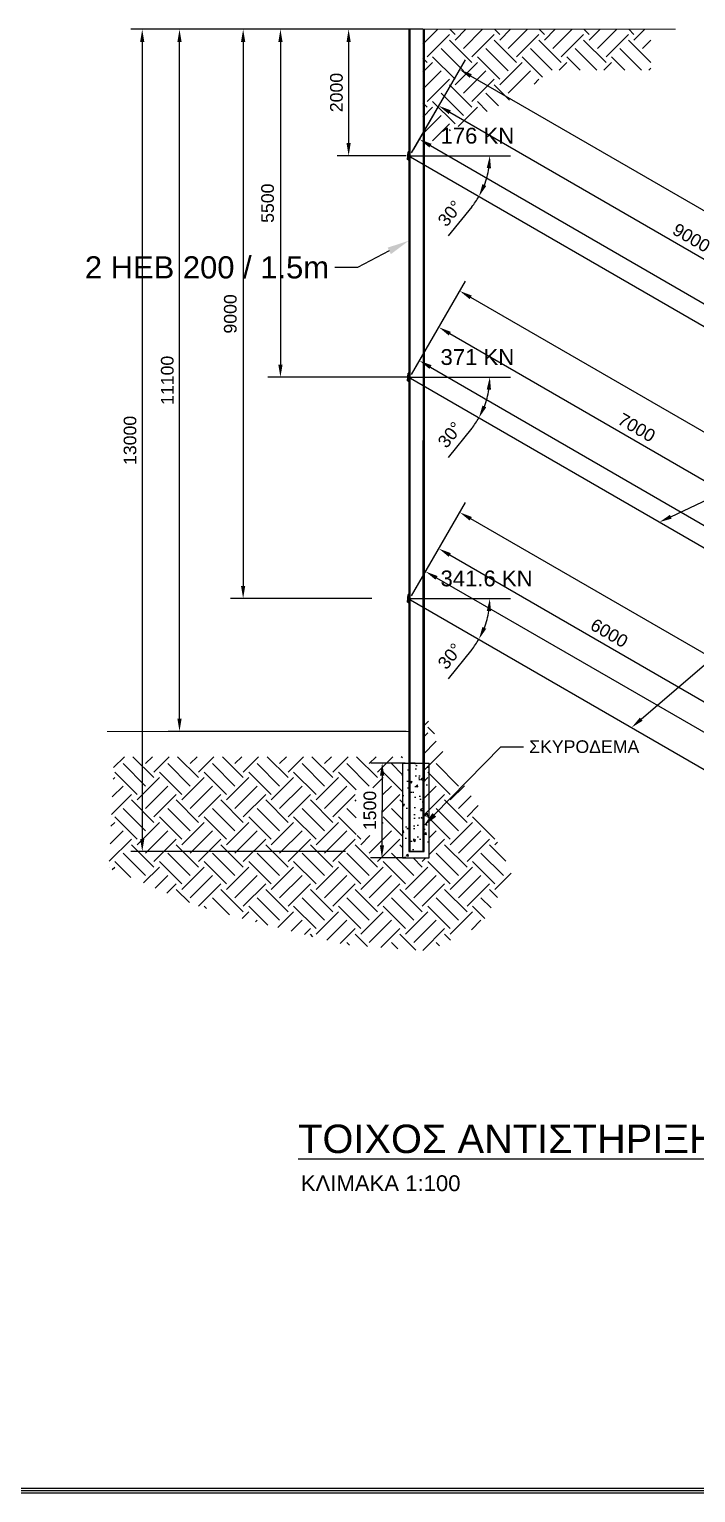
# Model space of a CAD drawing. Header units: inches. Extents: x 3 to 172, y -62 to 57.
# Drawn here: x 128.89 to 139.43, y 2.26 to 25.39 of the extents above; entities that cross this region are included whole.
import ezdxf
from ezdxf import colors
from ezdxf.entities.mleader import LeaderData, LeaderLine
from ezdxf.math import Vec2, Vec3

# ---------------------------------------------------------------- set-up
doc = ezdxf.new("R2010")
doc.units = ezdxf.units.IN
doc.header["$MEASUREMENT"] = 0
for name, color, linetype in [('3', 1, 'Continuous'), ('BEAMS', 3, 'Continuous'), ('BORDER-1', 5, 'Continuous'), ('DETAILS', 3, 'Continuous'), ('L2 COLUMN Wall', 7, 'Continuous'), ('REINFORCEMENT', 6, 'Continuous'), ('STATIC', 3, 'Continuous'), ('STATICA', 3, 'Continuous'), ('TEXT', 3, 'Continuous')]:
    doc.layers.add(name, color=color, linetype=linetype)
doc.styles.add('arial greek', font='arial.ttf')
doc.styles.add('STYLE1', font='arial.ttf')
doc.styles.add('STYLE2', font='arial.ttf')
doc.dimstyles.new('1-100', dxfattribs={"dimtxt": 0.2, "dimasz": 0.2, "dimexe": 0.2, "dimexo": 0, "dimgap": 0.1, "dimtad": 1, "dimdec": 0, "dimlfac": 1000, "dimzin": 1, "dimdsep": 46, "dimtxsty": 'arial greek', "dimcen": 0.02, "dimclrd": 1, "dimclre": 1, "dimclrt": 3, "dimadec": 3, "dimazin": 0, "dimtfac": 0.1, "dimtdec": 0, "dimtmove": 0, "dimatfit": 2, "dimfxl": 1, "dimtolj": 1, "dimtzin": 0, "dimarcsym": 0})
doc.dimstyles.new('style 1', dxfattribs={"dimtxt": 0.2, "dimasz": 0.2, "dimexe": 0.18, "dimexo": 0.0625, "dimgap": 0.09, "dimtad": 1, "dimdec": 0, "dimlfac": 1000, "dimzin": 0, "dimdsep": 46, "dimtxsty": 'STYLE2', "dimcen": 0.09, "dimclrd": 1, "dimclre": 1, "dimclrt": 3, "dimadec": 3, "dimazin": 0, "dimtfac": 1, "dimtdec": 0, "dimtofl": 0, "dimtmove": 0, "dimatfit": 3, "dimfxl": 1, "dimtolj": 1, "dimtzin": 0, "dimarcsym": 0})

# ---------------------------------------------------------------- blocks, each defined once
blk = doc.blocks.new('*D121')
at = {"layer": 'DefPoints', "color": 0, "linetype": 'Continuous', "ltscale": 4, "transparency": 16777216}
for p in [(134.898, 13.793), (134.468, 12.294), (134.894, 12.293)]:
    blk.add_point(p, dxfattribs=at)
at = {"layer": 'DETAILS', "color": 1, "linetype": 'Continuous', "lineweight": -2, "ltscale": 4, "transparency": 16777216}
for p, q in [((134.835, 13.793), (134.292, 13.794)), ((134.472, 13.594), (134.469, 12.494)), ((134.832, 12.293), (134.288, 12.294))]:
    blk.add_line(p, q, dxfattribs=at)
at = {"layer": 'DETAILS', "color": 1, "linetype": 'Continuous', "ltscale": 4, "transparency": 16777216}
for points in [[(134.438, 13.594), (134.505, 13.594), (134.472, 13.794)], [(134.436, 12.494), (134.502, 12.494), (134.468, 12.294)]]:
    blk.add_solid(points, dxfattribs=at)
at = {"layer": 'DETAILS', "color": 3, "linetype": 'Continuous', "lineweight": 15, "ltscale": 4, "transparency": 16777216, "insert": (134.278, 13.044), "char_height": 0.2, "attachment_point": 5, "rotation": 89.8663, "style": 'STYLE2'}
blk.add_mtext('\\A1;1500', dxfattribs=at)
blk = doc.blocks.new('*D122')
at = {"layer": 'DefPoints', "color": 0, "linetype": 'Continuous', "ltscale": 4, "transparency": 16777216}
for p in [(134.906, 23.384), (143.159, 19.678), (142.697, 18.879)]:
    blk.add_point(p, dxfattribs=at)
at = {"layer": 'DETAILS', "color": 1, "linetype": 'Continuous', "lineweight": -2, "ltscale": 4, "transparency": 16777216}
for p, q in [((134.937, 23.438), (135.458, 24.339)), ((135.541, 24.083), (142.986, 19.778)), ((142.729, 18.933), (143.249, 19.834))]:
    blk.add_line(p, q, dxfattribs=at)
at = {"layer": 'DETAILS', "color": 1, "linetype": 'Continuous', "ltscale": 4, "transparency": 16777216}
for points in [[(135.557, 24.112), (135.524, 24.054), (135.368, 24.183)], [(143.003, 19.807), (142.969, 19.749), (143.159, 19.678)]]:
    blk.add_solid(points, dxfattribs=at)
at = {"layer": 'DETAILS', "color": 3, "linetype": 'Continuous', "lineweight": 15, "ltscale": 4, "transparency": 16777216, "insert": (139.36, 22.097), "char_height": 0.2, "attachment_point": 5, "rotation": 329.9648, "style": 'STYLE2'}
blk.add_mtext('\\A1;9000', dxfattribs=at)
blk = doc.blocks.new('*D124')
at = {"layer": 'DefPoints', "color": 0, "linetype": 'Continuous', "ltscale": 4, "transparency": 16777216}
for p in [(135.699, 24.756), (134.942, 23.446), (151.39, 13.935)]:
    blk.add_point(p, dxfattribs=at)
at = {"layer": 'DETAILS', "color": 1, "linetype": 'Continuous', "lineweight": -2, "ltscale": 4, "transparency": 16777216}
for p, q in [((134.973, 23.5), (135.789, 24.911)), ((151.974, 15.345), (135.872, 24.655)), ((151.421, 13.989), (152.237, 15.4))]:
    blk.add_line(p, q, dxfattribs=at)
at = {"layer": 'DETAILS', "color": 1, "linetype": 'Continuous', "ltscale": 4, "transparency": 16777216}
for points in [[(135.889, 24.684), (135.855, 24.627), (135.699, 24.756)], [(151.991, 15.373), (151.957, 15.316), (152.147, 15.245)]]:
    blk.add_solid(points, dxfattribs=at)
at = {"layer": 'DETAILS', "color": 3, "linetype": 'Continuous', "lineweight": 15, "ltscale": 4, "transparency": 16777216, "insert": (142.288, 21.168), "char_height": 0.2, "attachment_point": 5, "rotation": 329.9614, "style": 'STYLE2'}
blk.add_mtext('\\A1;19000', dxfattribs=at)
blk = doc.blocks.new('*D149')
at = {"layer": 'DefPoints', "color": 0, "transparency": 16777216}
for p in [(134.727, 23.396), (134.884, 23.397), (136.26, 23.396), (136.154, 23.172), (151.354, 13.873)]:
    blk.add_point(p, dxfattribs=at)
at = {"layer": 'STATICA', "color": 1, "lineweight": -2, "transparency": 16777216}
blk.add_line((135.888, 22.586), (135.515, 22.126), dxfattribs=at)
for start, end in [(338.8595, 351.102), (321.0635, 329.9615)]:
    blk.add_arc((134.885, 23.396), 1.289, start, end, dxfattribs=at)
at = {"layer": 'STATICA', "color": 1, "transparency": 16777216}
for points in [[(136.125, 23.2), (136.192, 23.194), (136.174, 23.396)], [(136.117, 22.917), (136.057, 22.946), (136.001, 22.751)]]:
    blk.add_solid(points, dxfattribs=at)
at = {"layer": 'STATICA', "color": 3, "transparency": 16777216, "insert": (135.544, 22.483), "char_height": 0.2, "attachment_point": 5, "rotation": 51.0635, "style": 'arial greek'}
blk.add_mtext('\\A1;30%%D', dxfattribs=at)
blk = doc.blocks.new('*D125')
at = {"layer": 'DefPoints', "color": 0, "linetype": 'Continuous', "ltscale": 4, "transparency": 16777216}
for p in [(134.906, 23.384), (147.18, 16.644), (147.024, 16.374)]:
    blk.add_point(p, dxfattribs=at)
at = {"layer": 'DETAILS', "color": 1, "linetype": 'Continuous', "lineweight": -2, "ltscale": 4, "transparency": 16777216}
for p, q in [((134.937, 23.438), (135.152, 23.81)), ((135.235, 23.554), (147.007, 16.744)), ((147.055, 16.428), (147.27, 16.799))]:
    blk.add_line(p, q, dxfattribs=at)
at = {"layer": 'DETAILS', "color": 1, "linetype": 'Continuous', "ltscale": 4, "transparency": 16777216}
for points in [[(135.252, 23.583), (135.218, 23.525), (135.062, 23.654)], [(147.024, 16.773), (146.99, 16.715), (147.18, 16.644)]]:
    blk.add_solid(points, dxfattribs=at)
at = {"layer": 'DETAILS', "color": 3, "linetype": 'Continuous', "lineweight": 15, "ltscale": 4, "transparency": 16777216, "insert": (141.217, 20.315), "char_height": 0.2, "attachment_point": 5, "rotation": 329.9503, "style": 'STYLE2'}
blk.add_mtext('\\A1;14000', dxfattribs=at)
blk = doc.blocks.new('*D150')
at = {"layer": 'DefPoints', "color": 0, "linetype": 'Continuous', "transparency": 16777216}
for p in [(131.269, 25.394), (134.914, 25.394), (134.914, 14.294)]:
    blk.add_point(p, dxfattribs=at)
at = {"layer": 'TEXT', "color": 1, "linetype": 'Continuous', "lineweight": -2, "transparency": 16777216}
for p, q in [((134.852, 25.394), (131.089, 25.394)), ((131.269, 14.494), (131.269, 25.194)), ((134.852, 14.294), (131.089, 14.294))]:
    blk.add_line(p, q, dxfattribs=at)
at = {"layer": 'TEXT', "color": 1, "linetype": 'Continuous', "transparency": 16777216}
for points in [[(131.236, 25.194), (131.302, 25.194), (131.269, 25.394)], [(131.236, 14.494), (131.302, 14.494), (131.269, 14.294)]]:
    blk.add_solid(points, dxfattribs=at)
at = {"layer": 'TEXT', "color": 3, "linetype": 'Continuous', "transparency": 16777216, "insert": (131.077, 19.844), "char_height": 0.2, "attachment_point": 5, "rotation": 90, "style": 'STYLE2'}
blk.add_mtext('\\A1;11100', dxfattribs=at)
blk = doc.blocks.new('*D128')
at = {"layer": 'DefPoints', "color": 0, "linetype": 'Continuous', "transparency": 16777216}
for p in [(133.953, 25.394), (130.68, 12.394), (133.953, 12.394)]:
    blk.add_point(p, dxfattribs=at)
at = {"layer": 'TEXT', "color": 1, "linetype": 'Continuous', "lineweight": -2, "transparency": 16777216}
for p, q in [((133.891, 25.394), (130.5, 25.394)), ((130.68, 25.194), (130.68, 12.594)), ((133.891, 12.394), (130.5, 12.394))]:
    blk.add_line(p, q, dxfattribs=at)
at = {"layer": 'TEXT', "color": 1, "linetype": 'Continuous', "transparency": 16777216}
for points in [[(130.647, 25.194), (130.713, 25.194), (130.68, 25.394)], [(130.647, 12.594), (130.713, 12.594), (130.68, 12.394)]]:
    blk.add_solid(points, dxfattribs=at)
at = {"layer": 'TEXT', "color": 3, "linetype": 'Continuous', "transparency": 16777216, "insert": (130.488, 18.894), "char_height": 0.2, "attachment_point": 5, "rotation": 90, "style": 'STYLE2'}
blk.add_mtext('\\A1;13000', dxfattribs=at)
blk = doc.blocks.new('*D129')
at = {"layer": 'DefPoints', "color": 0, "linetype": 'Continuous', "transparency": 16777216}
for p in [(134.914, 25.394), (133.942, 23.394), (134.914, 23.394)]:
    blk.add_point(p, dxfattribs=at)
at = {"layer": 'TEXT', "color": 1, "linetype": 'Continuous', "lineweight": -2, "transparency": 16777216}
for p, q in [((134.852, 25.394), (133.762, 25.394)), ((133.942, 25.194), (133.942, 23.594)), ((134.852, 23.394), (133.762, 23.394))]:
    blk.add_line(p, q, dxfattribs=at)
at = {"layer": 'TEXT', "color": 1, "linetype": 'Continuous', "transparency": 16777216}
for points in [[(133.909, 25.194), (133.975, 25.194), (133.942, 25.394)], [(133.909, 23.594), (133.975, 23.594), (133.942, 23.394)]]:
    blk.add_solid(points, dxfattribs=at)
at = {"layer": 'TEXT', "color": 3, "linetype": 'Continuous', "transparency": 16777216, "insert": (133.75, 24.394), "char_height": 0.2, "attachment_point": 5, "rotation": 90, "style": 'STYLE2'}
blk.add_mtext('\\A1;2000', dxfattribs=at)
blk = doc.blocks.new('*D130')
at = {"layer": 'DefPoints', "color": 0, "linetype": 'Continuous', "ltscale": 4, "transparency": 16777216}
for p in [(134.906, 19.884), (141.428, 17.179), (140.966, 16.381)]:
    blk.add_point(p, dxfattribs=at)
at = {"layer": 'DETAILS', "color": 1, "linetype": 'Continuous', "lineweight": -2, "ltscale": 4, "transparency": 16777216}
for p, q in [((134.937, 19.938), (135.458, 20.839)), ((135.541, 20.583), (141.255, 17.279)), ((140.997, 16.435), (141.518, 17.335))]:
    blk.add_line(p, q, dxfattribs=at)
at = {"layer": 'DETAILS', "color": 1, "linetype": 'Continuous', "ltscale": 4, "transparency": 16777216}
for points in [[(135.557, 20.611), (135.524, 20.554), (135.368, 20.683)], [(141.271, 17.308), (141.238, 17.25), (141.428, 17.179)]]:
    blk.add_solid(points, dxfattribs=at)
at = {"layer": 'DETAILS', "color": 3, "linetype": 'Continuous', "lineweight": 15, "ltscale": 4, "transparency": 16777216, "insert": (138.494, 19.097), "char_height": 0.2, "attachment_point": 5, "rotation": 329.9658, "style": 'STYLE2'}
blk.add_mtext('\\A1;7000', dxfattribs=at)
blk = doc.blocks.new('*D132')
at = {"layer": 'DefPoints', "color": 0, "linetype": 'Continuous', "ltscale": 4, "transparency": 16777216}
for p in [(135.699, 21.256), (134.942, 19.946), (149.658, 11.436)]:
    blk.add_point(p, dxfattribs=at)
at = {"layer": 'DETAILS', "color": 1, "linetype": 'Continuous', "lineweight": -2, "ltscale": 4, "transparency": 16777216}
for p, q in [((134.973, 20), (135.789, 21.411)), ((150.242, 12.846), (135.872, 21.155)), ((149.69, 11.49), (150.506, 12.901))]:
    blk.add_line(p, q, dxfattribs=at)
at = {"layer": 'DETAILS', "color": 1, "linetype": 'Continuous', "ltscale": 4, "transparency": 16777216}
for points in [[(135.889, 21.184), (135.855, 21.127), (135.699, 21.256)], [(150.259, 12.875), (150.226, 12.817), (150.416, 12.746)]]:
    blk.add_solid(points, dxfattribs=at)
at = {"layer": 'DETAILS', "color": 3, "linetype": 'Continuous', "lineweight": 15, "ltscale": 4, "transparency": 16777216, "insert": (143.153, 17.167), "char_height": 0.2, "attachment_point": 5, "rotation": 329.9614, "style": 'STYLE2'}
blk.add_mtext('\\A1;17000', dxfattribs=at)
blk = doc.blocks.new('*D151')
at = {"layer": 'DefPoints', "color": 0, "transparency": 16777216}
for p in [(134.727, 19.896), (134.884, 19.897), (136.154, 19.672), (136.26, 19.896), (149.623, 11.374)]:
    blk.add_point(p, dxfattribs=at)
at = {"layer": 'STATICA', "color": 1, "lineweight": -2, "transparency": 16777216}
blk.add_line((135.888, 19.086), (135.515, 18.626), dxfattribs=at)
for start, end in [(338.8595, 351.102), (321.0635, 329.9615)]:
    blk.add_arc((134.885, 19.896), 1.289, start, end, dxfattribs=at)
at = {"layer": 'STATICA', "color": 1, "transparency": 16777216}
for points in [[(136.125, 19.7), (136.192, 19.694), (136.174, 19.896)], [(136.117, 19.417), (136.057, 19.446), (136.001, 19.251)]]:
    blk.add_solid(points, dxfattribs=at)
at = {"layer": 'STATICA', "color": 3, "transparency": 16777216, "insert": (135.544, 18.983), "char_height": 0.2, "attachment_point": 5, "rotation": 51.0635, "style": 'arial greek'}
blk.add_mtext('\\A1;30%%D', dxfattribs=at)
blk = doc.blocks.new('*D133')
at = {"layer": 'DefPoints', "color": 0, "linetype": 'Continuous', "ltscale": 4, "transparency": 16777216}
for p in [(134.906, 19.884), (145.446, 14.141), (145.29, 13.871)]:
    blk.add_point(p, dxfattribs=at)
at = {"layer": 'DETAILS', "color": 1, "linetype": 'Continuous', "lineweight": -2, "ltscale": 4, "transparency": 16777216}
for p, q in [((134.937, 19.938), (135.152, 20.31)), ((135.235, 20.054), (145.273, 14.241)), ((145.322, 13.925), (145.537, 14.296))]:
    blk.add_line(p, q, dxfattribs=at)
at = {"layer": 'DETAILS', "color": 1, "linetype": 'Continuous', "ltscale": 4, "transparency": 16777216}
for points in [[(135.252, 20.083), (135.219, 20.025), (135.062, 20.154)], [(145.29, 14.27), (145.257, 14.212), (145.446, 14.141)]]:
    blk.add_solid(points, dxfattribs=at)
at = {"layer": 'DETAILS', "color": 3, "linetype": 'Continuous', "lineweight": 15, "ltscale": 4, "transparency": 16777216, "insert": (140.351, 17.314), "char_height": 0.2, "attachment_point": 5, "rotation": 329.9258, "style": 'STYLE2'}
blk.add_mtext('\\A1;12000', dxfattribs=at)
blk = doc.blocks.new('*D136')
at = {"layer": 'DefPoints', "color": 0, "ltscale": 100, "transparency": 16777216}
for p in [(134.894, 25.394), (132.864, 19.894), (134.894, 19.894)]:
    blk.add_point(p, dxfattribs=at)
at = {"layer": 'REINFORCEMENT', "color": 1, "lineweight": -2, "ltscale": 100, "transparency": 16777216}
for p, q in [((134.894, 25.394), (132.664, 25.394)), ((132.864, 25.194), (132.864, 20.094)), ((134.894, 19.894), (132.664, 19.894))]:
    blk.add_line(p, q, dxfattribs=at)
at = {"layer": 'REINFORCEMENT', "color": 1, "ltscale": 100, "transparency": 16777216}
for points in [[(132.831, 25.194), (132.898, 25.194), (132.864, 25.394)], [(132.831, 20.094), (132.898, 20.094), (132.864, 19.894)]]:
    blk.add_solid(points, dxfattribs=at)
at = {"layer": 'REINFORCEMENT', "color": 3, "ltscale": 100, "transparency": 16777216, "insert": (132.662, 22.644), "char_height": 0.2, "attachment_point": 5, "rotation": 90, "style": 'arial greek'}
blk.add_mtext('\\A1;5500', dxfattribs=at)
blk = doc.blocks.new('*D137')
at = {"layer": 'DefPoints', "color": 0, "ltscale": 100, "transparency": 16777216}
for p in [(134.307, 25.394), (132.275, 16.394), (134.307, 16.394)]:
    blk.add_point(p, dxfattribs=at)
at = {"layer": 'REINFORCEMENT', "color": 1, "lineweight": -2, "ltscale": 100, "transparency": 16777216}
for p, q in [((134.307, 25.394), (132.075, 25.394)), ((132.275, 25.194), (132.275, 16.594)), ((134.307, 16.394), (132.075, 16.394))]:
    blk.add_line(p, q, dxfattribs=at)
at = {"layer": 'REINFORCEMENT', "color": 1, "ltscale": 100, "transparency": 16777216}
for points in [[(132.241, 25.194), (132.308, 25.194), (132.275, 25.394)], [(132.241, 16.594), (132.308, 16.594), (132.275, 16.394)]]:
    blk.add_solid(points, dxfattribs=at)
at = {"layer": 'REINFORCEMENT', "color": 3, "ltscale": 100, "transparency": 16777216, "insert": (132.073, 20.894), "char_height": 0.2, "attachment_point": 5, "rotation": 90, "style": 'arial greek'}
blk.add_mtext('\\A1;9000', dxfattribs=at)
blk = doc.blocks.new('*D102')
at = {"layer": 'DefPoints', "color": 0, "linetype": 'Continuous', "ltscale": 4, "transparency": 16777216}
for p in [(134.906, 16.384), (140.562, 14.18), (140.1, 13.381)]:
    blk.add_point(p, dxfattribs=at)
at = {"layer": 'DETAILS', "color": 1, "linetype": 'Continuous', "lineweight": -2, "ltscale": 4, "transparency": 16777216}
for p, q in [((134.937, 16.438), (135.458, 17.339)), ((135.541, 17.083), (140.389, 14.28)), ((140.132, 13.435), (140.652, 14.336))]:
    blk.add_line(p, q, dxfattribs=at)
at = {"layer": 'DETAILS', "color": 1, "linetype": 'Continuous', "ltscale": 4, "transparency": 16777216}
for points in [[(135.557, 17.112), (135.524, 17.054), (135.368, 17.183)], [(140.406, 14.309), (140.372, 14.251), (140.562, 14.18)]]:
    blk.add_solid(points, dxfattribs=at)
at = {"layer": 'DETAILS', "color": 3, "linetype": 'Continuous', "lineweight": 15, "ltscale": 4, "transparency": 16777216, "insert": (138.061, 15.848), "char_height": 0.2, "attachment_point": 5, "rotation": 329.9665, "style": 'STYLE2'}
blk.add_mtext('\\A1;6000', dxfattribs=at)
blk = doc.blocks.new('*D104')
at = {"layer": 'DefPoints', "color": 0, "linetype": 'Continuous', "ltscale": 4, "transparency": 16777216}
for p in [(135.699, 17.756), (134.942, 16.446), (148.793, 8.437)]:
    blk.add_point(p, dxfattribs=at)
at = {"layer": 'DETAILS', "color": 1, "linetype": 'Continuous', "lineweight": -2, "ltscale": 4, "transparency": 16777216}
for p, q in [((134.973, 16.5), (135.789, 17.911)), ((149.377, 9.846), (135.872, 17.655)), ((148.824, 8.491), (149.64, 9.902))]:
    blk.add_line(p, q, dxfattribs=at)
at = {"layer": 'DETAILS', "color": 1, "linetype": 'Continuous', "ltscale": 4, "transparency": 16777216}
for points in [[(135.889, 17.684), (135.855, 17.627), (135.699, 17.756)], [(149.393, 9.875), (149.36, 9.818), (149.55, 9.746)]]:
    blk.add_solid(points, dxfattribs=at)
at = {"layer": 'DETAILS', "color": 3, "linetype": 'Continuous', "lineweight": 15, "ltscale": 4, "transparency": 16777216, "insert": (142.504, 14.042), "char_height": 0.2, "attachment_point": 5, "rotation": 329.9614, "style": 'STYLE2'}
blk.add_mtext('\\A1;16000', dxfattribs=at)
blk = doc.blocks.new('*D146')
at = {"layer": 'DefPoints', "color": 0, "transparency": 16777216}
for p in [(134.727, 16.396), (134.884, 16.397), (136.26, 16.396), (136.154, 16.172), (148.757, 8.375)]:
    blk.add_point(p, dxfattribs=at)
at = {"layer": 'STATICA', "color": 1, "lineweight": -2, "transparency": 16777216}
blk.add_line((135.888, 15.586), (135.515, 15.126), dxfattribs=at)
for start, end in [(338.8595, 351.102), (321.0635, 329.9615)]:
    blk.add_arc((134.885, 16.396), 1.289, start, end, dxfattribs=at)
at = {"layer": 'STATICA', "color": 1, "transparency": 16777216}
for points in [[(136.125, 16.2), (136.192, 16.194), (136.174, 16.396)], [(136.117, 15.917), (136.057, 15.946), (136.001, 15.751)]]:
    blk.add_solid(points, dxfattribs=at)
at = {"layer": 'STATICA', "color": 3, "transparency": 16777216, "insert": (135.544, 15.483), "char_height": 0.2, "attachment_point": 5, "rotation": 51.0635, "style": 'arial greek'}
blk.add_mtext('\\A1;30%%D', dxfattribs=at)
blk = doc.blocks.new('*D105')
at = {"layer": 'DefPoints', "color": 0, "linetype": 'Continuous', "ltscale": 4, "transparency": 16777216}
for p in [(134.906, 16.384), (144.683, 11.319), (144.431, 10.883)]:
    blk.add_point(p, dxfattribs=at)
at = {"layer": 'DETAILS', "color": 1, "linetype": 'Continuous', "lineweight": -2, "ltscale": 4, "transparency": 16777216}
for p, q in [((134.937, 16.438), (135.248, 16.977)), ((135.331, 16.721), (144.51, 11.419)), ((144.462, 10.937), (144.773, 11.475))]:
    blk.add_line(p, q, dxfattribs=at)
at = {"layer": 'DETAILS', "color": 1, "linetype": 'Continuous', "ltscale": 4, "transparency": 16777216}
for points in [[(135.348, 16.75), (135.315, 16.692), (135.158, 16.821)], [(144.527, 11.448), (144.494, 11.391), (144.683, 11.319)]]:
    blk.add_solid(points, dxfattribs=at)
at = {"layer": 'DETAILS', "color": 3, "linetype": 'Continuous', "lineweight": 15, "ltscale": 4, "transparency": 16777216, "insert": (140.45, 13.986), "char_height": 0.2, "attachment_point": 5, "rotation": 329.9913, "style": 'STYLE2'}
blk.add_mtext('\\A1;11000', dxfattribs=at)

msp = doc.modelspace()

# ---------------------------------------------------------------- hatches: boundary and pattern name
at = {"layer": 'L2 COLUMN Wall'}
h = msp.add_hatch(dxfattribs=at)
h.set_pattern_fill('AR-CONC', color=1, scale=0.05)
h.set_pattern_definition([(50, (135.21442, 12.29263), (0.35863, -0.031376), [0.0375, -0.4125]), (355, (135.21442, 12.29263), (-0.06938, 0.3761), [0.03, -0.33]), (100.451, (135.2443, 12.29002), (0.289254, 0.34472), [0.03187, -0.35057]), (46.184, (135.21442, 12.39263), (0.53362, -0.08276), [0.05625, -0.61875]), (96.636, (135.2589, 12.38574), (0.46733, 0.48706), [0.0478, -0.52586]), (351.184, (135.2144, 12.39263), (0.46733, 0.48706), [0.045, -0.495]), (21, (135.26442, 12.36763), (0.298454, -0.20131), [0.0375, -0.4125]), (326, (135.26442, 12.36763), (0.12166, 0.362575), [0.03, -0.33]), (71.451, (135.2893, 12.35086), (0.42011, 0.161266), [0.03187, -0.35057]), (37.5, (135.21442, 12.29263), (0.00608, 0.166447), [0, -0.326, 0, -0.335, 0, -0.33125]), (7.5, (135.21442, 12.29263), (0.131535, 0.197206), [0, -0.191, 0, -0.3185, 0, -0.12625]), (327.5, (135.10292, 12.29263), (0.266911, -0.011277), [0, -0.125, 0, -0.39, 0, -0.5175]), (317.5, (135.05292, 12.29263), (0.291593, 0.050052), [0, -0.1625, 0, -0.259, 0, -0.3675])])
h.paths.add_polyline_path([(134.8931, 13.7936), (134.7931, 13.7936), (134.7944, 12.2926), (135.2144, 12.2926), (135.2144, 13.7926), (135.1144, 13.7926), (135.1144, 12.3926), (134.8944, 12.3926)])
h.paths.add_polyline_path([(135.1019, 13.7926), (134.9069, 13.7926), (134.9069, 12.3926), (135.1019, 12.3926)], flags=17)
at = {"layer": 'TEXT', "linetype": 'Continuous'}
h = msp.add_hatch(dxfattribs=at)
h.set_pattern_fill('EARTH', color=1, scale=2, angle=45, style=0)
h.set_pattern_definition([(45, (138.7163, 23.54286), (1e-16, 0.707107), [0.5, -0.5]), (45, (138.5837, 23.67544), (1e-16, 0.70711), [0.5, -0.5]), (45, (138.4511, 23.80803), (1e-16, 0.70711), [0.5, -0.5]), (135, (138.4511, 23.8964), (-0.70711, 1e-16), [0.5, -0.5]), (135, (138.5837, 24.029), (-0.70711, 1e-16), [0.5, -0.5]), (135, (138.7163, 24.1616), (-0.70711, 1e-16), [0.5, -0.5])])
h.paths.add_polyline_path([(138.7163, 25.394), (135.1144, 25.394), (135.1144, 23.5429), (135.8419, 23.9525), (136.6588, 24.3568), (137.1487, 24.7484), (138.7163, 24.7484)])
h = msp.add_hatch(dxfattribs=at)
h.set_pattern_fill('EARTH', color=1, scale=2, angle=45, style=0)
h.set_pattern_definition([(45, (136.5195, 10.82244), (1e-16, 0.707107), [0.5, -0.5]), (45, (136.3869, 10.955), (1e-16, 0.707107), [0.5, -0.5]), (45, (136.25434, 11.0876), (1e-16, 0.707107), [0.5, -0.5]), (135, (136.25434, 11.176), (-0.707107, 1e-16), [0.5, -0.5]), (135, (136.3869, 11.30857), (-0.707107, 1e-16), [0.5, -0.5]), (135, (136.5195, 11.44116), (-0.707107, 1e-16), [0.5, -0.5])])
h.paths.add_polyline_path([(134.7944, 13.894), (130.2342, 13.894), (130.1541, 12.1308), (131.5548, 11.5311), (132.4004, 11.2994), (133.8871, 10.9178), (135.2101, 10.8224), (136.0285, 11.2313), (136.5195, 12.0354), (136.124, 12.9212), (135.4829, 13.8616), (135.1144, 14.6429), (135.1144, 12.894), (135.2144, 12.894), (135.2144, 12.2926), (134.7944, 12.2926)])
h.paths.add_polyline_path([(134.4738, 12.6465), (134.4738, 13.3995), (134.0617, 13.3995), (134.0617, 12.6465)], flags=16)

# ---------------------------------------------------------------- linework, layer by layer
at = {"layer": 'BORDER-1', "color": 2}
for p, q in [((95.3236, 2.3277), (172.1323, 2.3277)), ((95.2536, 2.2577), (172.2023, 2.2577)), ((95.2886, 2.2927), (172.1673, 2.2927))]:
    msp.add_line(p, q, dxfattribs=at)
at = {"layer": 'DETAILS', "linetype": 'Continuous', "lineweight": 15, "ltscale": 4}
for points in [[(135.1144, 25.394), (139.1082, 25.394)], [(134.9144, 14.294), (130.1258, 14.294)]]:
    msp.add_lwpolyline(points, dxfattribs=at)
at = {"layer": 'STATIC', "color": 3, "linetype": 'Continuous'}
for points in [[(134.8944, 25.394), (134.8944, 12.3926)], [(134.9114, 25.394), (134.9114, 12.3926)], [(135.1174, 25.394), (135.1144, 12.3926)], [(135.1344, 25.394), (135.1344, 13.5032)], [(135.1144, 12.3926), (134.8944, 12.3926)]]:
    msp.add_lwpolyline(points, dxfattribs=at)
at = {"layer": 'STATICA'}
for points in [[(135.1144, 25.394), (134.8944, 25.394)], [(134.7944, 13.7926), (134.7944, 12.2926), (135.2144, 12.2926), (135.2144, 13.7926)], [(134.7944, 13.7926), (135.2144, 13.7926)], [(134.8944, 13.7926), (134.8944, 12.3926), (135.1344, 12.3926), (135.1344, 13.7926)]]:
    msp.add_lwpolyline(points, dxfattribs=at)
at = {"layer": 'STATICA', "color": 8}
msp.add_lwpolyline([(134.9944, 13.7926), (134.8944, 13.7926)], dxfattribs=at)
at = {"layer": 'TEXT', "linetype": 'Continuous'}
for p, q in [((134.884, 23.3968), (151.354, 13.8731)), ((134.884, 19.8968), (149.6226, 11.3743)), ((134.884, 16.3968), (148.7569, 8.3748))]:
    msp.add_line(p, q, dxfattribs=at)
at = {"layer": 'TEXT', "linetype": 'Continuous', "flags": 128}
for points in [[(134.9131, 23.4651), (134.8825, 23.4558), (134.8718, 23.3348)], [(134.9003, 23.3203), (134.8718, 23.3348), (134.8825, 23.4558)], [(134.9131, 19.9651), (134.8825, 19.9558), (134.8718, 19.8348)], [(134.9003, 19.8203), (134.8718, 19.8348), (134.8825, 19.9558)], [(134.9131, 16.4651), (134.8825, 16.4558), (134.8718, 16.3348)], [(134.9003, 16.3203), (134.8718, 16.3348), (134.8825, 16.4558)]]:
    msp.add_lwpolyline(points, dxfattribs=at)
at = {"layer": 'TEXT', "linetype": 'Continuous', "const_width": 0.0127, "flags": 128}
for points in [[(134.8834, 23.3941, 1), (134.8961, 23.394, 1)], [(134.8834, 19.8941, 1), (134.8961, 19.894, 1)], [(134.8834, 16.3941, 1), (134.8961, 16.394, 1)]]:
    msp.add_lwpolyline(points, format="xyb", close=True, dxfattribs=at)
at = {"layer": 'TEXT', "color": 1, "linetype": 'Continuous'}
for points in [[(134.8898, 23.394), (136.5028, 23.394)], [(134.8898, 19.894), (136.5028, 19.894)], [(134.8898, 16.394), (136.5028, 16.394)]]:
    msp.add_lwpolyline(points, dxfattribs=at)

# ---------------------------------------------------------------- texts
at = {"layer": '3', "color": 3, "style": 'STYLE1'}
for s, p in [('176 KN', (135.3939, 23.5871)), ('371 KN', (135.3939, 20.0871)), ('341.6 KN', (135.3939, 16.5871))]:
    msp.add_text(s, height=0.25, dxfattribs=at).set_placement(p)
at = {"layer": 'BEAMS', "color": 2, "style": 'STYLE1'}
msp.add_text('%%UΤΟΙΧΟΣ ΑΝΤΙΣΤΗΡΙΞΗΣ Γ %%U(ΕΚΣΚΑΦΗ 11.1Μ)', height=0.45, dxfattribs=at).set_placement((133.1446, 7.6277))
at = {"layer": 'BEAMS', "style": 'STYLE1'}
msp.add_text('ΚΛΙΜΑΚΑ 1:100', height=0.25, dxfattribs=at).set_placement((133.1863, 7.026))

# ---------------------------------------------------------------- dimensions: what is measured, and where the dimension line sits
at = {"layer": 'DETAILS', "linetype": 'Continuous', "lineweight": 15, "ltscale": 4}
for base, p1, p2, angle, picture, middle in [((135.6989, 24.7556), (151.3896, 13.9348), (134.9415, 23.4458), 149.96143, '*D124', (142.1916, 21.0012)), ((135.6989, 21.2556), (149.6582, 11.4359), (134.9415, 19.9458), 149.96143, '*D132', (143.0572, 17.0006)), ((135.6989, 17.7556), (148.7926, 8.4365), (134.9415, 16.4458), 149.96143, '*D104', (142.408, 13.8761)), ((144.6834, 11.3194), (134.9059, 16.3842), (144.4312, 10.8828), 329.99131, '*D105', (140.3537, 13.82))]:
    dim = msp.add_linear_dim(base=base, p1=p1, p2=p2, angle=angle, dimstyle='style 1', dxfattribs=at)
    dim.commit()
    dim.dimension.update_dxf_attribs({"geometry": picture, "text_midpoint": middle, "dimtype": 161})
for p1, p2, distance, picture, middle in [((134.9059, 23.3842), (142.6974, 18.8794), 0.9225, '*D122', (139.3596, 22.0967)), ((134.9059, 23.3842), (147.0241, 16.3737), 0.3118, '*D125', (141.2173, 20.3152)), ((134.9059, 19.8842), (140.966, 16.3805), 0.9224, '*D130', (138.4938, 19.0972)), ((134.9059, 19.8842), (145.2902, 13.8708), 0.3118, '*D133', (140.3506, 17.3136)), ((134.9059, 16.3842), (140.1003, 13.3811), 0.9225, '*D102', (138.061, 15.8476)), ((134.8979, 13.7926), (134.8944, 12.2926), -0.426, '*D121', (134.2781, 13.0441))]:
    dim = msp.add_aligned_dim(p1=p1, p2=p2, distance=distance, dimstyle='style 1', dxfattribs=at)
    dim.commit()
    dim.dimension.update_dxf_attribs({"geometry": picture, "text_midpoint": middle})
at = {"layer": 'REINFORCEMENT', "ltscale": 100}
for base, p1, p2, picture, middle in [((132.2747, 16.394), (134.3069, 25.394), (134.3069, 16.394), '*D137', (132.0726, 20.894)), ((132.8644, 19.894), (134.8944, 25.394), (134.8944, 19.894), '*D136', (132.6622, 22.644))]:
    dim = msp.add_linear_dim(base=base, p1=p1, p2=p2, angle=90, dimstyle='1-100', override={"dimfxl": 0.18, "dimarcsym": 2}, dxfattribs=at)
    dim.commit()
    dim.dimension.update_dxf_attribs({"geometry": picture, "text_midpoint": middle})
at = {"layer": 'STATICA'}
for base, line1, line2, picture, middle in [((136.1543, 23.1722), ((134.884, 23.3968), (151.354, 13.8731)), ((134.727, 23.3963), (136.2604, 23.3963)), '*D149', (135.5442, 22.4829)), ((136.1543, 19.6722), ((134.884, 19.8968), (149.6226, 11.3743)), ((134.727, 19.8963), (136.2604, 19.8963)), '*D151', (135.5442, 18.9829)), ((136.1543, 16.1722), ((134.884, 16.3968), (148.7569, 8.3748)), ((134.727, 16.3963), (136.2604, 16.3963)), '*D146', (135.5442, 15.4829))]:
    dim = msp.add_angular_dim_2l(base=base, line1=line1, line2=line2, text='30%%D', dimstyle='1-100', override={"dimfxl": 0.18, "dimarcsym": 1}, dxfattribs=at)
    dim.commit()
    dim.dimension.update_dxf_attribs({"geometry": picture, "text_midpoint": middle})
at = {"layer": 'TEXT', "linetype": 'Continuous'}
for base, p1, p2, picture, middle in [((130.6799, 12.394), (133.9531, 25.394), (133.9531, 12.394), '*D128', (130.4877, 18.894)), ((131.2689, 25.394), (134.9144, 14.294), (134.9144, 25.394), '*D150', (131.0768, 19.844)), ((133.9419, 23.394), (134.9144, 25.394), (134.9144, 23.394), '*D129', (133.7498, 24.394))]:
    dim = msp.add_linear_dim(base=base, p1=p1, p2=p2, angle=90, dimstyle='style 1', dxfattribs=at)
    dim.commit()
    dim.dimension.update_dxf_attribs({"geometry": picture, "text_midpoint": middle})

# ---------------------------------------------------------------- leaders
at = {"layer": 'BEAMS', "ltscale": 100}
ml = msp.add_multileader_mtext('Standard', dxfattribs=at)
ml.set_content('', color=3, style='STYLE1')
ml.set_leader_properties(color=1)
ml.build(insert=Vec2(0, 0))
ml.multileader.update_dxf_attribs({"dogleg_length": 0.36, "arrow_head_size": 0.2})
ctx = ml.context
ctx.base_point, ctx.char_height, ctx.arrow_head_size, ctx.landing_gap_size, ctx.plane_origin = Vec3(146.6128, 21.1125), 0.2, 0.2, 0.09, Vec3(138.4143, 14.3554)
notes = []
notes.append((ctx, [(0, (1, 1, 0), (146.2528, 21.1125), (1, 0), 0.36, [(0, [(138.4143, 14.3554)], 0, [])])]))
ctx.mtext.insert, ctx.mtext.flow_direction = Vec3(146.7028, 21.2125), 5
ml = msp.add_multileader_mtext('Standard', dxfattribs=at)
ml.set_content('', color=3, style='STYLE1')
ml.set_leader_properties(color=1)
ml.build(insert=Vec2(0, 0))
ml.multileader.update_dxf_attribs({"dogleg_length": 0.36, "arrow_head_size": 0.2})
ctx = ml.context
ctx.base_point, ctx.char_height, ctx.arrow_head_size, ctx.landing_gap_size, ctx.plane_origin = Vec3(146.6128, 21.1125), 0.2, 0.2, 0.09, Vec3(138.8527, 17.6019)
notes.append((ctx, [(0, (1, 1, 0), (146.2528, 21.1125), (1, 0), 0.36, [(0, [(138.8527, 17.6019)], 0, [])])]))
ctx.mtext.insert, ctx.mtext.flow_direction = Vec3(146.7028, 21.2125), 5
at = {"layer": 'STATICA'}
ml = msp.add_multileader_mtext('Standard', dxfattribs=at)
ml.set_content('{\\fArial|b0|i0|c161|p34;2 }HEB{\\fArial|b0|i0|c161|p34; 2}0{\\fArial|b0|i0|c161|p34;0 / }1.5{\\fArial|b0|i0|c161|p34;m }', color=3, style='STYLE1')
ml.set_leader_properties(color=1)
ml.build(insert=Vec2(0, 0))
ml.multileader.update_dxf_attribs({"dogleg_length": 0.36, "arrow_head_size": 0.35})
ctx = ml.context
ctx.base_point, ctx.char_height, ctx.arrow_head_size, ctx.landing_gap_size, ctx.plane_origin = Vec3(129.7289, 21.6271), 0.35, 0.35, 0.09, Vec3(135.1402, 24.2231)
ctx.text_align_type = 2
notes.append((ctx, [(0, (1, 1, 0), (134.0823, 21.6271), (-1, 0), 0.36, [(0, [(134.8944, 22.0526)], 0, [])])]))
ctx.mtext.insert, ctx.mtext.alignment, ctx.mtext.flow_direction = Vec3(133.6323, 21.8051), 3, 5
ml = msp.add_multileader_mtext('Standard', dxfattribs=at)
ml.set_content('{\\fArial|b0|i0|c161|p34;ΣΚΥΡΟΔΕΜΑ}', color=3, style='STYLE1')
ml.set_leader_properties(color=1)
ml.build(insert=Vec2(0, 0))
ml.multileader.update_dxf_attribs({"dogleg_length": 0.36, "arrow_head_size": 0.25})
ctx = ml.context
ctx.base_point, ctx.char_height, ctx.arrow_head_size, ctx.landing_gap_size, ctx.plane_origin = Vec3(136.7049, 14.0512), 0.2, 0.25, 0.09, Vec3(135.2144, 19.1282)
notes.append((ctx, [(0, (1, 1, 0), (136.3449, 14.0512), (1, 0), 0.36, [(0, [(135.1218, 12.794)], 0, [])])]))
ctx.mtext.insert, ctx.mtext.flow_direction = Vec3(136.7949, 14.1529), 5
for ctx, leaders in notes:
    for number, flags, end, landing, length, lines in leaders:
        leader = LeaderData()
        leader.index, (leader.has_last_leader_line, leader.has_dogleg_vector, leader.attachment_direction) = number, flags
        leader.last_leader_point, leader.dogleg_vector, leader.dogleg_length = Vec3(end), Vec3(landing), length
        for number, points, colour, breaks in lines:
            line = LeaderLine()
            line.index, line.vertices, line.color, line.breaks = number, Vec3.list(points), colors.encode_raw_color(colour), breaks
            leader.lines.append(line)
        ctx.leaders.append(leader)

doc.saveas('drawing.dxf')
